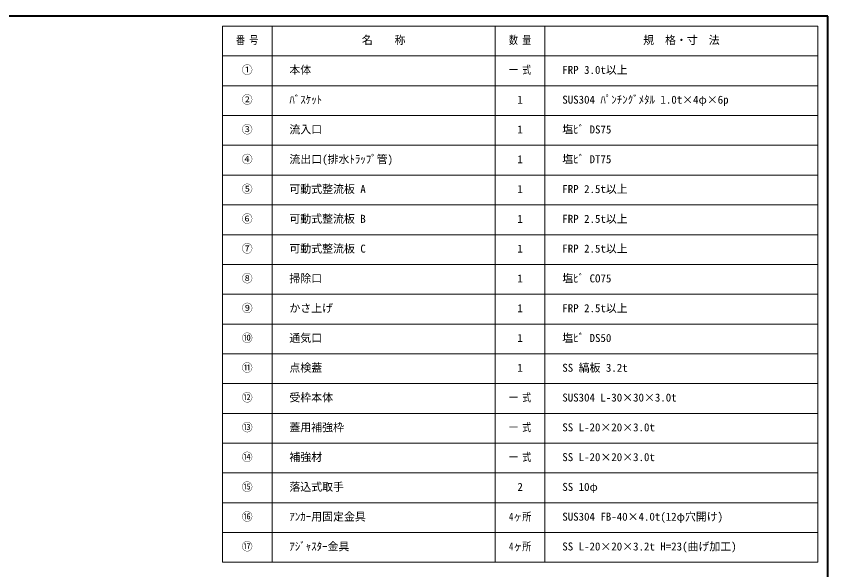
# Model space of a CAD drawing. Units: millimetres at full size, sheet at 1:8; details may follow other scales. Extents: x -1649 to 1591, y -1079 to 1169.
# Drawn here: x -44 to 1591, y 54 to 1169 of the extents above; entities that cross this region are included whole.
import ezdxf
from ezdxf.enums import TextEntityAlignment as Align

# ---------------------------------------------------------------- set-up
doc = ezdxf.new("R2010")
doc.units = ezdxf.units.MM
doc.header["$LTSCALE"] = 8
doc.layers.add('0-0_ﾚｲﾔ1', color=4, linetype='Continuous', lineweight=9)
doc.styles.add('ＭＳ ゴシック', font='')
doc.styles.get('ＭＳ ゴシック').set_extended_font_data('MS Gothic')

msp = doc.modelspace()

# ---------------------------------------------------------------- linework, layer by layer
at = {"layer": '0-0_ﾚｲﾔ1', "color": 1, "lineweight": 40}
for p, q in [((1591.424, 1169.018), (-1648.576, 1169.018)), ((1591.424, -1078.982), (1591.424, 1169.018))]:
    msp.add_line(p, q, dxfattribs=at)
at = {"layer": '0-0_ﾚｲﾔ1', "color": 3, "lineweight": 18}
for p, q in [((1571.424, 1149.018), (371.424, 1149.018)), ((471.424, 69.018), (471.424, 1149.018)), ((921.424, 69.018), (921.424, 1149.018)), ((1021.424, 69.018), (1021.424, 1149.018)), ((1571.424, 69.018), (1571.424, 1149.018)), ((1571.424, 1089.018), (371.424, 1089.018)), ((1571.424, 1029.018), (371.424, 1029.018)), ((1571.424, 969.018), (371.424, 969.018)), ((1571.424, 909.018), (371.424, 909.018)), ((1571.424, 849.018), (371.424, 849.018)), ((1571.424, 789.018), (371.424, 789.018)), ((1571.424, 729.018), (371.424, 729.018)), ((1571.424, 669.018), (371.424, 669.018)), ((1571.424, 609.018), (371.424, 609.018)), ((1571.424, 549.018), (371.424, 549.018)), ((1571.424, 489.018), (371.424, 489.018)), ((1571.424, 429.018), (371.424, 429.018)), ((1571.424, 369.018), (371.424, 369.018)), ((1571.424, 309.018), (371.424, 309.018)), ((1571.424, 249.018), (371.424, 249.018)), ((1571.424, 189.018), (371.424, 189.018)), ((1571.424, 129.018), (371.424, 129.018))]:
    msp.add_line(p, q, dxfattribs=at)
msp.add_lwpolyline([(1571.424, 69.018), (371.424, 69.018), (371.424, 1149.018)], dxfattribs=at)

# ---------------------------------------------------------------- texts
at = {"layer": '0-0_ﾚｲﾔ1', "color": 7, "style": 'ＭＳ ゴシック', "width": 0.8}
for s, p in [('番 号', (398.924, 1108.018)), ('数 量', (948.924, 1108.018)), ('一 式', (948.924, 1048.018)), ('一 式', (948.924, 388.018)), ('一 式', (948.924, 328.018)), ('一 式', (948.924, 268.018)), ('4ヶ所', (948.924, 148.018)), ('4ヶ所', (948.924, 88.018))]:
    msp.add_text(s, height=16.13, dxfattribs=at).set_placement(p, align=Align.BOTTOM_LEFT)
at = {"layer": '0-0_ﾚｲﾔ1', "color": 7, "style": 'ＭＳ ゴシック'}
for s, p in [('名\u3000\u3000称', (652.424, 1108.018)), ('規\u3000格・寸\u3000法', (1219.424, 1108.018)), ('①', (410.424, 1048.018)), ('本体', (506.424, 1048.018)), ('FRP 3.0t以上', (1056.424, 1048.018)), ('②', (410.424, 988.018)), ('ﾊﾞｽｹｯﾄ', (506.424, 988.018)), ('1', (965.924, 988.018)), ('SUS304 ﾊﾟﾝﾁﾝｸﾞﾒﾀﾙ 1.0t×4φ×6p', (1056.424, 988.018)), ('③', (410.424, 928.018)), ('流入口', (506.424, 928.018)), ('塩ﾋﾞ DS75', (1056.424, 928.018)), ('1', (965.924, 928.018)), ('④', (410.424, 868.018)), ('流出口(排水ﾄﾗｯﾌﾟ管)', (506.424, 868.018)), ('1', (965.924, 868.018)), ('塩ﾋﾞ DT75', (1056.424, 868.018)), ('⑤', (410.424, 808.018)), ('可動式整流板 A', (506.424, 808.018)), ('1', (965.924, 808.018)), ('FRP 2.5t以上', (1056.424, 808.018)), ('⑥', (410.424, 748.018)), ('可動式整流板 B', (506.424, 748.018)), ('FRP 2.5t以上', (1056.424, 748.018)), ('1', (965.924, 748.018)), ('⑦', (410.424, 688.018)), ('可動式整流板 C', (506.424, 688.018)), ('1', (965.924, 688.018)), ('FRP 2.5t以上', (1056.424, 688.018)), ('⑧', (410.424, 628.018)), ('掃除口', (506.424, 628.018)), ('1', (965.924, 628.018)), ('塩ﾋﾞ CO75', (1056.424, 628.018)), ('⑨', (410.424, 568.018)), ('かさ上げ', (506.424, 568.018)), ('FRP 2.5t以上', (1056.424, 568.018)), ('1', (965.924, 568.018)), ('⑩', (410.424, 508.018)), ('通気口', (506.424, 508.018)), ('1', (965.924, 508.018)), ('塩ﾋﾞ DS50', (1056.424, 508.018)), ('⑪', (410.424, 448.018)), ('点検蓋', (506.424, 448.018)), ('1', (965.924, 448.018)), ('SS 縞板 3.2t', (1056.424, 448.018)), ('⑫', (410.424, 388.018)), ('受枠本体', (506.424, 388.018)), ('SUS304 L-30×30×3.0t', (1056.424, 388.018)), ('⑬', (410.424, 328.018)), ('蓋用補強枠', (506.424, 328.018)), ('SS L-20×20×3.0t', (1056.424, 328.018)), ('⑭', (410.424, 268.018)), ('補強材', (506.424, 268.018)), ('SS L-20×20×3.0t', (1056.424, 268.018)), ('⑮', (410.424, 208.018)), ('落込式取手', (506.424, 208.018)), ('SS 10φ', (1056.424, 208.018)), ('2', (965.924, 208.018)), ('⑯', (410.424, 148.018)), ('ｱﾝｶｰ用固定金具', (506.424, 148.018)), ('SUS304 FB-40×4.0t(12φ穴開け)', (1056.424, 148.018)), ('⑰', (410.424, 88.018)), ('ｱｼﾞｬｽﾀｰ金具', (506.424, 88.018)), ('SS L-20×20×3.2t H=23(曲げ加工)', (1056.424, 88.018))]:
    msp.add_text(s, height=16.13, dxfattribs=at).set_placement(p, align=Align.BOTTOM_LEFT)

doc.saveas('drawing.dxf')
